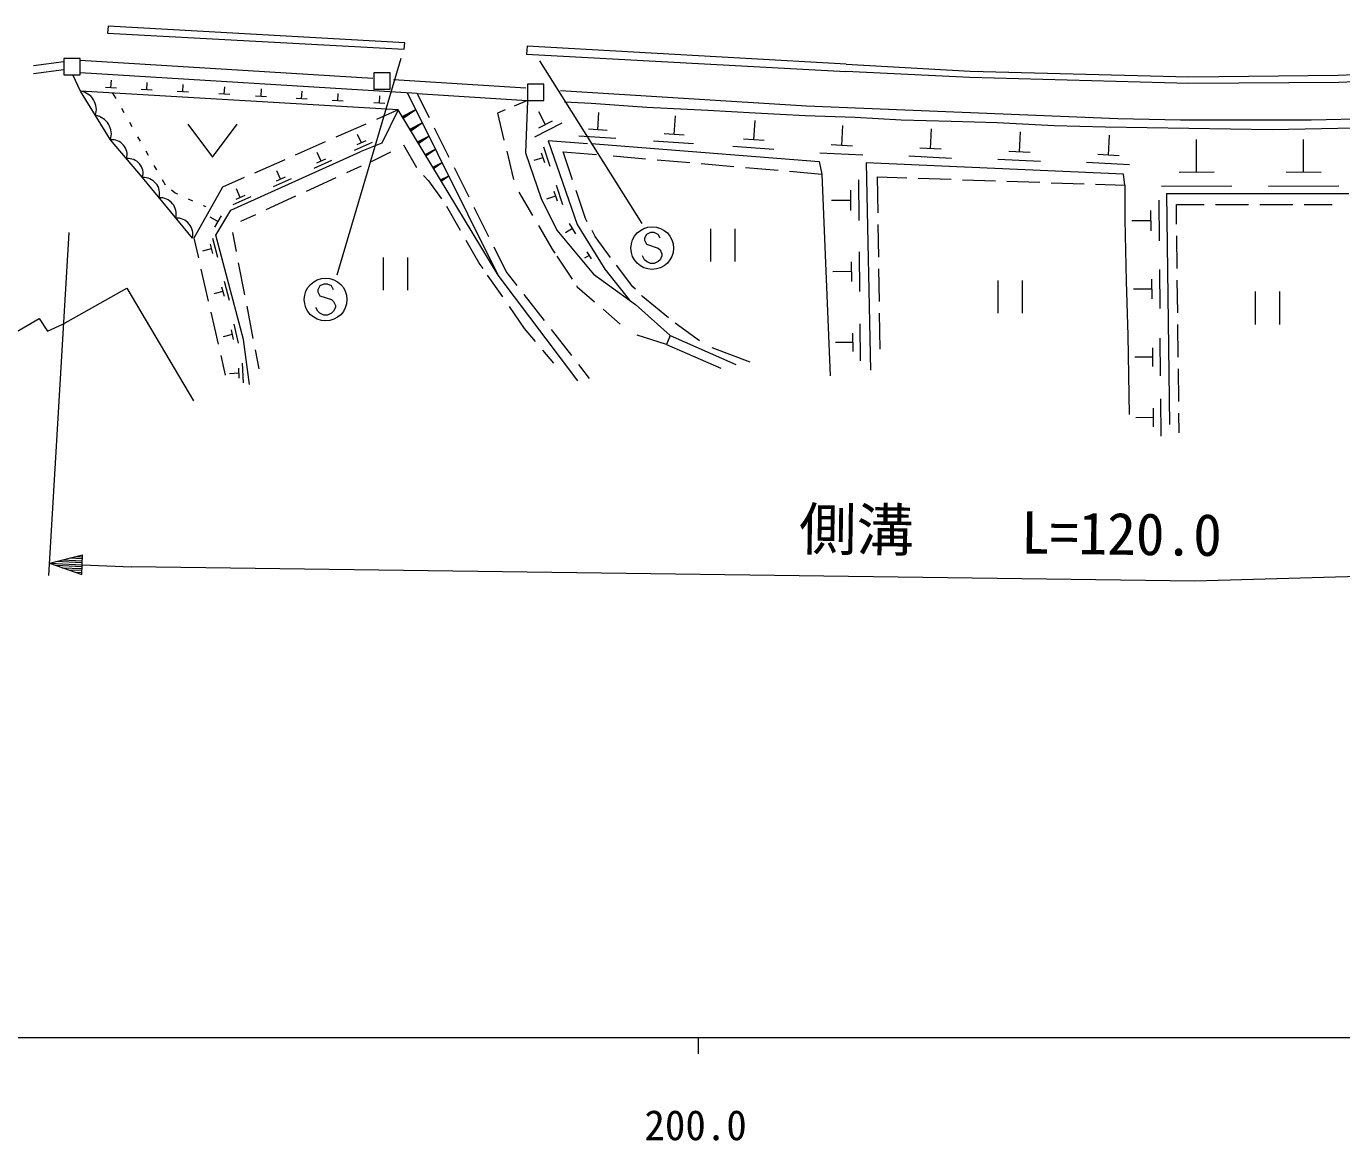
# Model space of a CAD drawing. Units: millimetres, scale not verified. Extents: x 40000 to 680000, y 20000 to 380000.
# Drawn here: x 227084 to 307190, y 198715 to 266565 of the extents above; entities that cross this region are included whole.
import ezdxf
from ezdxf.enums import TextEntityAlignment as Align

# ---------------------------------------------------------------- set-up
doc = ezdxf.new("R2010")
doc.units = ezdxf.units.MM
doc.header["$LTSCALE"] = 1000
for name, color, linetype, lineweight in [('M-BGD', 7, 'Continuous', 13), ('M-STR-HTXT', 7, 'Continuous', 13), ('M-STR-STRC', 7, 'Continuous', 13), ('M-STR-STRD', 7, 'Continuous', 13), ('M-TTL-BAND', 7, 'Continuous', 13)]:
    doc.layers.add(name, color=color, linetype=linetype, lineweight=lineweight)
doc.styles.add('ＭＳ ゴシック', font='')
doc.styles.get('ＭＳ ゴシック').set_extended_font_data('MS Gothic')

msp = doc.modelspace()

# ---------------------------------------------------------------- linework, layer by layer
at = {"layer": 'M-BGD'}
for p, q in [((227523, 264181), (229375, 264421)), ((230365, 264510), (248184, 263412)), ((227523, 263701), (229375, 263941)), ((230379, 262618), (229910, 263610)), ((250894, 262481), (230365, 263734)), ((232579, 262808), (231904, 262847)), ((232241, 262828), (232267, 263278)), ((234416, 262702), (234442, 263153)), ((236616, 262575), (236642, 263026)), ((239141, 262429), (239167, 262880)), ((241381, 262300), (241407, 262751)), ((249454, 263328), (257498, 262820)), ((249727, 261479), (230379, 262618)), ((232547, 262175), (232361, 262501)), ((234754, 262683), (234078, 262722)), ((236954, 262556), (236278, 262595)), ((239479, 262410), (238803, 262449)), ((241719, 262280), (241043, 262319)), ((244186, 262138), (243510, 262177)), ((243848, 262157), (243874, 262608)), ((246385, 262011), (245709, 262050)), ((246047, 262030), (246072, 262481)), ((248585, 261884), (248611, 262334)), ((255814, 251409), (250294, 262518)), ((251635, 260998), (250894, 262481)), ((250894, 262481), (257582, 262058)), ((257608, 262052), (256798, 261713)), ((257608, 262052), (257484, 258853)), ((259614, 262650), (274600, 261719)), ((259868, 261973), (261477, 261888)), ((233043, 261306), (232894, 261567)), ((248923, 261864), (248247, 261903)), ((249727, 261479), (248404, 260896)), ((249727, 261479), (248734, 259447)), ((255814, 251409), (249727, 261479)), ((249977, 261065), (250798, 261503)), ((250003, 261023), (250798, 261503)), ((250029, 260980), (250798, 261503)), ((256247, 261482), (255777, 261285)), ((255777, 261285), (256174, 259641)), ((258699, 260576), (258306, 261348)), ((261477, 261888), (264864, 261634)), ((261887, 260258), (261959, 261309)), ((264864, 261634), (268589, 261465)), ((268589, 261465), (271468, 261296)), ((271468, 261296), (274516, 261126)), ((274600, 261719), (293566, 260957)), ((233539, 260438), (233390, 260699)), ((236925, 260603), (238425, 258603)), ((238425, 258603), (239925, 260603)), ((247763, 260614), (245932, 259809)), ((250029, 260980), (249977, 261065)), ((250443, 260295), (251200, 260694)), ((250468, 260252), (251200, 260694)), ((250494, 260210), (251200, 260694)), ((252843, 258583), (251948, 260372)), ((259695, 260664), (258039, 259824)), ((259113, 260786), (258285, 260365)), ((266535, 259976), (266612, 261116)), ((271392, 259656), (271471, 260826)), ((274516, 261126), (277564, 261042)), ((276742, 259307), (276801, 260523)), ((277564, 261042), (280358, 260872)), ((280358, 260872), (283406, 260788)), ((283406, 260788), (286200, 260703)), ((286200, 260703), (289671, 260534)), ((289671, 260534), (292804, 260449)), ((292804, 260449), (302964, 260280)), ((293566, 260957), (297376, 260872)), ((297376, 260872), (305334, 260872)), ((302964, 260280), (311515, 260449)), ((305334, 260872), (313124, 261042)), ((234034, 259570), (233886, 259830)), ((247766, 259590), (247219, 259345)), ((247492, 259467), (247263, 259977)), ((250494, 260210), (250443, 260295)), ((250908, 259525), (251602, 259886)), ((250934, 259482), (251602, 259886)), ((250960, 259439), (251602, 259886)), ((261263, 259404), (258860, 259591)), ((258860, 259591), (260632, 254506)), ((262983, 259730), (260730, 259885)), ((262451, 260219), (261324, 260297)), ((267722, 259404), (265280, 259572)), ((267145, 259934), (265924, 260018)), ((272019, 259613), (270765, 259699)), ((282157, 259111), (282215, 260327)), ((287572, 258916), (287630, 260131)), ((292986, 258720), (293045, 259936)), ((298358, 257672), (298346, 259668)), ((304872, 257670), (304861, 259666)), ((234530, 258701), (234381, 258962)), ((239548, 255369), (247422, 258925)), ((245292, 259527), (243461, 258721)), ((245033, 258362), (244804, 258872)), ((248137, 259494), (247044, 259003)), ((248734, 259447), (247422, 258925)), ((248100, 258332), (249285, 258925)), ((250047, 259348), (250854, 257977)), ((250960, 259439), (250908, 259525)), ((251374, 258755), (252003, 259077)), ((251425, 258669), (251374, 258755)), ((251400, 258712), (252003, 259077)), ((251425, 258669), (252003, 259077)), ((256339, 258960), (256736, 257316)), ((257484, 258853), (258431, 256090)), ((258447, 258856), (258638, 258272)), ((258585, 259225), (258968, 258057)), ((260350, 257225), (259784, 258925)), ((259784, 258925), (261816, 258756)), ((261477, 259433), (275362, 258332)), ((272611, 259068), (270104, 259240)), ((278019, 258722), (275414, 258850)), ((277393, 259275), (276091, 259339)), ((282808, 259079), (281505, 259143)), ((288223, 258884), (286920, 258948)), ((293638, 258688), (292335, 258752)), ((235026, 257833), (234877, 258093)), ((242820, 258439), (240990, 257633)), ((245678, 258389), (244585, 257898)), ((245306, 258485), (244760, 258239)), ((246595, 257659), (247507, 258078)), ((251839, 257984), (252405, 258268)), ((251891, 257899), (251839, 257984)), ((251865, 257942), (252405, 258268)), ((251891, 257899), (252405, 258268)), ((254050, 256168), (253156, 257957)), ((258543, 258564), (257998, 258385)), ((262832, 258671), (264798, 258501)), ((265495, 258440), (267488, 258267)), ((268185, 258207), (270178, 258034)), ((270875, 257974), (272868, 257801)), ((275362, 258332), (275532, 257570)), ((293904, 257570), (278241, 258248)), ((278241, 258248), (278495, 245632)), ((283434, 258526), (280829, 258654)), ((288849, 258331), (286243, 258459)), ((294263, 258135), (291658, 258263)), ((235559, 256898), (235373, 257225)), ((240349, 257351), (239026, 256768)), ((243219, 257284), (242126, 256793)), ((242847, 257380), (242301, 257134)), ((242574, 257257), (242344, 257767)), ((244142, 256531), (245959, 257367)), ((251271, 257484), (251571, 257147)), ((251571, 257147), (252360, 256054)), ((252305, 257214), (252807, 257459)), ((252357, 257129), (252305, 257214)), ((252331, 257171), (252807, 257459)), ((252357, 257129), (252807, 257459)), ((256736, 257316), (256771, 257232)), ((273565, 257741), (275532, 257570)), ((275532, 257570), (276040, 245294)), ((277759, 257214), (277782, 254734)), ((278954, 255201), (278918, 257401)), ((278918, 257401), (280707, 257341)), ((281407, 257317), (283405, 257250)), ((284105, 257226), (286104, 257159)), ((293989, 256893), (293904, 257570)), ((299427, 257677), (297289, 257667)), ((305942, 257676), (303803, 257665)), ((236142, 256413), (235928, 256579)), ((236315, 256336), (236142, 256413)), ((239026, 256768), (237287, 253661)), ((240115, 256152), (239885, 256662)), ((257074, 256470), (257914, 255036)), ((259213, 256521), (259404, 255937)), ((259350, 256889), (259733, 255721)), ((261138, 254861), (260572, 256561)), ((277269, 256589), (277280, 255349)), ((286803, 257135), (288802, 257068)), ((289502, 257044), (291501, 256977)), ((292200, 256953), (293989, 256893)), ((293989, 256893), (293989, 254776)), ((300501, 256827), (296224, 256806)), ((296529, 256385), (296698, 242330)), ((296529, 256385), (307620, 256385)), ((307015, 256826), (302738, 256804)), ((237228, 255927), (236954, 256050)), ((238041, 255564), (237867, 255642)), ((240760, 256179), (239667, 255687)), ((240388, 256274), (239842, 256029)), ((241689, 255403), (243506, 256239)), ((252672, 255623), (253514, 254149)), ((255258, 253753), (254363, 255542)), ((258431, 256090), (259392, 254150)), ((259308, 256229), (258764, 256050)), ((277275, 255969), (276117, 255957)), ((296047, 255975), (296069, 253495)), ((297136, 254515), (297122, 255708)), ((297122, 255708), (298813, 255708)), ((299513, 255708), (301513, 255708)), ((302213, 255708), (304213, 255708)), ((304913, 255708), (306604, 255708)), ((238754, 254680), (238286, 254951)), ((238957, 255031), (238551, 254330)), ((238617, 253845), (239548, 255369)), ((240141, 254692), (241053, 255111)), ((261242, 254669), (261138, 254861)), ((293989, 254776), (294074, 251051)), ((295557, 255351), (295568, 254111)), ((239633, 254014), (239857, 252860)), ((258267, 254432), (259106, 252998)), ((259392, 254150), (261616, 251470)), ((260339, 254248), (259920, 253997)), ((260151, 254562), (260527, 253933)), ((260632, 254506), (262312, 251785)), ((261731, 253760), (261535, 254124)), ((268755, 254237), (268755, 252237)), ((270255, 252237), (270255, 254237)), ((278997, 252502), (278965, 254501)), ((295562, 254731), (294405, 254720)), ((237287, 253661), (237561, 252466)), ((238271, 253309), (238427, 252731)), ((238424, 253661), (238736, 252504)), ((240310, 247495), (238617, 253845)), ((253861, 253541), (254704, 252067)), ((262662, 252490), (261731, 253760)), ((297169, 251815), (297145, 253815)), ((238349, 253020), (237809, 252874)), ((248823, 252495), (248823, 250495)), ((250323, 250495), (250323, 252495)), ((256312, 251644), (255571, 253127)), ((259106, 252998), (259272, 252750)), ((259393, 252568), (260122, 251474)), ((261354, 252615), (261073, 252447)), ((261228, 252826), (261480, 252404)), ((277799, 252844), (277822, 250424)), ((237718, 251784), (238165, 249834)), ((239990, 252173), (240371, 250209)), ((254704, 252067), (254883, 251810)), ((256978, 250790), (256312, 251644)), ((262312, 251785), (263825, 249884)), ((264017, 250712), (263017, 252024)), ((277327, 251630), (276197, 251619)), ((277321, 252235), (277332, 251025)), ((279041, 249802), (279009, 251802)), ((296085, 251761), (296106, 249374)), ((239127, 251058), (239439, 249901)), ((255151, 251423), (256082, 250085)), ((260670, 244979), (255814, 251409)), ((260122, 251474), (260324, 251173)), ((260585, 250781), (260630, 250712)), ((261616, 251470), (264185, 249626)), ((286242, 251092), (286242, 249092)), ((287742, 249092), (287742, 251092)), ((294074, 251051), (294158, 247749)), ((295612, 251160), (295623, 249966)), ((297202, 249115), (297178, 251115)), ((229304, 248426), (233198, 250628)), ((233198, 250628), (237262, 243770)), ((239052, 250417), (238512, 250271)), ((238974, 250707), (239130, 250128)), ((258637, 248660), (257408, 250238)), ((260630, 250712), (261679, 249799)), ((264177, 250553), (264017, 250712)), ((264610, 250120), (264549, 250181)), ((266200, 248819), (264610, 250120)), ((295618, 250563), (294504, 250552)), ((301925, 250418), (301925, 248418)), ((303425, 248418), (303425, 250418)), ((238321, 249152), (238768, 247203)), ((240504, 249522), (240885, 247559)), ((256482, 249511), (257413, 248172)), ((262207, 249339), (263255, 248426)), ((264185, 249626), (266285, 247742)), ((224647, 246902), (227864, 248765)), ((227864, 248765), (228372, 248003)), ((228372, 248003), (229304, 248426)), ((239715, 248434), (239989, 247267)), ((268081, 247410), (266603, 248500)), ((277840, 248443), (277861, 246207)), ((279088, 246902), (279052, 249102)), ((297235, 246415), (297211, 248415)), ((239619, 247796), (239074, 247668)), ((239550, 248087), (239687, 247504)), ((257413, 248172), (258077, 247382)), ((260297, 246530), (259067, 248108)), ((266069, 247186), (264291, 247753)), ((266285, 247742), (266069, 247186)), ((266285, 247742), (270300, 245974)), ((277398, 247880), (277409, 246762)), ((294158, 247749), (294243, 242923)), ((296122, 247577), (296142, 245281)), ((240668, 244756), (240310, 247495)), ((241018, 246871), (241242, 245717)), ((258527, 246846), (259191, 246056)), ((266069, 247186), (269380, 245754)), ((268834, 247015), (271139, 246135)), ((277404, 247321), (276360, 247310)), ((295668, 246999), (295678, 245851)), ((238925, 246521), (239199, 245326)), ((240221, 246062), (240293, 244866)), ((261392, 245124), (260727, 245978)), ((295673, 246425), (294601, 246414)), ((240018, 245449), (239460, 245415)), ((240000, 245748), (240036, 245150)), ((297268, 243715), (297244, 245715)), ((296154, 243883), (296175, 241604)), ((295709, 242739), (294645, 242729)), ((295704, 243309), (295714, 242170)), ((297291, 241822), (297276, 243015))]:
    msp.add_line(p, q, dxfattribs=at)
for points in [[(229375, 264600), (229375, 263610), (230365, 263610), (230365, 264600)], [(249248, 263724), (248258, 263724), (248258, 262734), (249248, 262734)], [(257608, 263042), (257608, 262052), (258598, 262052), (258598, 263042)]]:
    msp.add_lwpolyline(points, close=True, dxfattribs=at)
msp.add_lwpolyline([(237196, 253658), (234165, 257364), (232210, 259650), (230379, 262618)], dxfattribs=at)
for centre, radius, start, end in [((230199, 261482), 1150, 342.37052, 80.95703), ((231114, 259998), 1150, 342.37052, 80.95703), ((232314, 258749), 907, 344.52191, 96.56689), ((233291, 257606), 907, 344.52191, 96.56689), ((234209, 256369), 996, 346.03196, 92.52281), ((235219, 255134), 996, 346.03196, 92.52281), ((236230, 253898), 996, 346.03196, 92.52281)]:
    msp.add_arc(centre, radius, start, end, dxfattribs=at)
at = {"layer": 'M-STR-HTXT'}
for p, q in [((229678, 254021), (228443, 233129)), ((228487, 233869), (230511, 234384)), ((230490, 233904), (228892, 233972)), ((229297, 234075), (230495, 234024)), ((230501, 234144), (229701, 234178)), ((230106, 234281), (230506, 234264)), ((230460, 233185), (230511, 234384)), ((228487, 233869), (230460, 233185)), ((228487, 233869), (230485, 233784)), ((230480, 233664), (228882, 233732)), ((229276, 233595), (230475, 233544)), ((230470, 233424), (229671, 233458)), ((230065, 233322), (230465, 233305)), ((230485, 233784), (233491, 233657)), ((298253, 232780), (233491, 233657)), ((315590, 233270), (298253, 232780))]:
    msp.add_line(p, q, dxfattribs=at)
at = {"layer": 'M-STR-STRC'}
for p, q in [((246019, 251424), (249916, 264625)), ((264582, 254557), (258359, 264469)), ((265088, 254010), (264851, 253892)), ((265324, 254010), (265088, 254010)), ((265560, 253892), (265324, 254010)), ((264851, 253892), (264733, 253656)), ((264733, 253656), (264733, 253538)), ((264733, 253538), (264851, 253301)), ((264851, 253301), (265560, 253065)), ((265679, 253656), (265560, 253892)), ((264733, 252356), (264615, 252592)), ((264851, 252238), (264733, 252356)), ((265560, 253065), (265679, 252947)), ((265679, 252356), (265560, 252238)), ((265679, 252947), (265797, 252710)), ((265797, 252592), (265679, 252356)), ((265797, 252710), (265797, 252592)), ((265088, 252119), (264851, 252238)), ((265324, 252119), (265088, 252119)), ((265560, 252238), (265324, 252119)), ((244958, 250754), (244840, 250518)), ((245195, 250873), (244958, 250754)), ((245431, 250873), (245195, 250873)), ((245667, 250754), (245431, 250873)), ((245785, 250518), (245667, 250754)), ((244840, 250518), (244840, 250400)), ((244840, 250400), (244958, 250163)), ((244958, 250163), (245667, 249927)), ((244840, 249218), (244722, 249454)), ((244958, 249100), (244840, 249218)), ((245667, 249927), (245785, 249809)), ((245785, 249218), (245667, 249100)), ((245785, 249809), (245904, 249573)), ((245904, 249454), (245785, 249218)), ((245904, 249573), (245904, 249454)), ((245195, 248982), (244958, 249100)), ((245431, 248982), (245195, 248982)), ((245667, 249100), (245431, 248982))]:
    msp.add_line(p, q, dxfattribs=at)
for centre in [(265206, 253065), (245313, 249927)]:
    msp.add_circle(centre, 1300, dxfattribs=at)
at = {"layer": 'M-STR-STRD'}
for p, q in [((232062, 266565), (232027, 266147)), ((232027, 266147), (250096, 265170)), ((250128, 265555), (232062, 266565)), ((250096, 265170), (250128, 265555)), ((257584, 265351), (257548, 264862)), ((277007, 264258), (257584, 265351)), ((257548, 264862), (276992, 263822)), ((284537, 263448), (276992, 263822)), ((277007, 264258), (284564, 263842)), ((284564, 263842), (297879, 263487)), ((297879, 263487), (306981, 263589)), ((306981, 263589), (319112, 264094)), ((319146, 263658), (307013, 263138)), ((297875, 263078), (284537, 263448)), ((307013, 263138), (297875, 263078))]:
    msp.add_line(p, q, dxfattribs=at)
at = {"layer": 'M-TTL-BAND'}
for p, q in [((40000, 205000), (579000, 205000)), ((268000, 205000), (268000, 204000))]:
    msp.add_line(p, q, dxfattribs=at)

# ---------------------------------------------------------------- texts
at = {"layer": 'M-STR-HTXT', "style": 'ＭＳ ゴシック'}
for s, rotation, p in [('側溝', 359.224, (274115, 233921)), ('L=120.0', 359.246, (287647, 233701))]:
    msp.add_text(s, height=2566, rotation=rotation, dxfattribs=at).set_placement(p, align=Align.BOTTOM_LEFT)
at = {"layer": 'M-TTL-BAND', "style": 'ＭＳ ゴシック'}
msp.add_text('200.0', height=1833, dxfattribs=at).set_placement((267844, 198195), align=Align.BOTTOM_CENTER)

doc.saveas('drawing.dxf')
